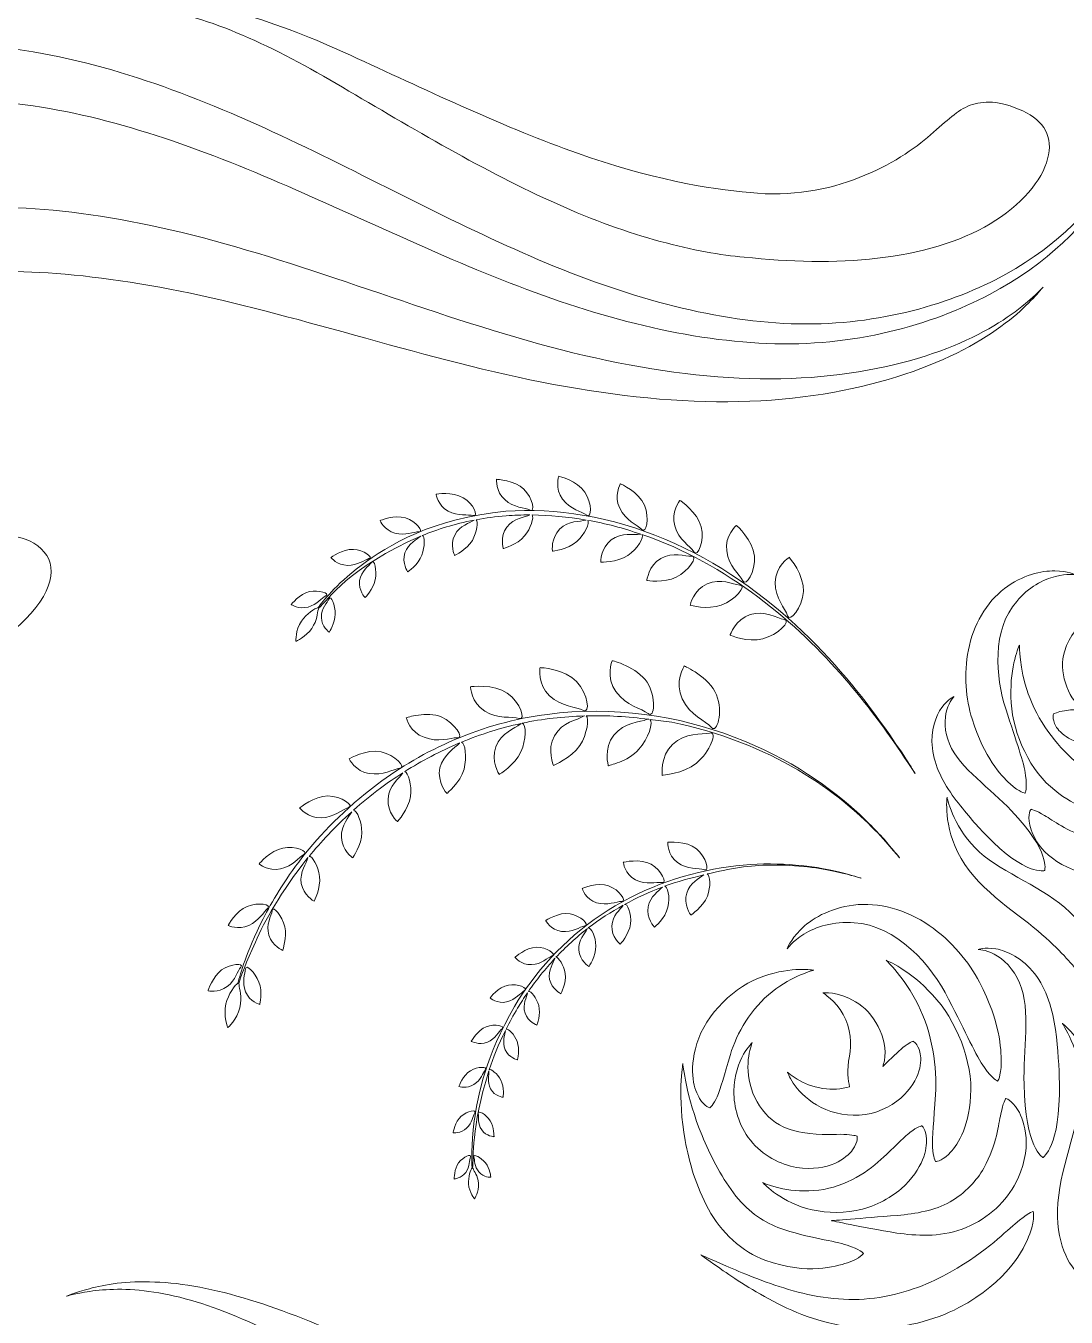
# Model space of a CAD drawing. Extents: x 359 to 483, y -510 to -85.
# Drawn here: x 398.54 to 419.09, y -237.5 to -212.01 of the extents above; entities that cross this region are included whole.
import ezdxf

# ---------------------------------------------------------------- set-up
doc = ezdxf.new("R2010")
doc.units = 0
doc.header["$MEASUREMENT"] = 0
doc.layers.add('Layer 1', color=7, linetype='Continuous')

msp = doc.modelspace()

# ---------------------------------------------------------------- linework, layer by layer
at = {"layer": 'Layer 1', "lineweight": 0}
for points, knots in [([(480.384, -236.21), (477.778, -218.221), (471.8, -202.258), (457.192, -190.652), (456.27, -189.919), (455.329, -189.239), (454.378, -188.583), (454.375, -188.577), (454.375, -188.574), (454.372, -188.568), (452.72, -185.571), (444.486, -174.406), (443.343, -166.788), (443.113, -165.25), (443.023, -163.689), (442.923, -162.139), (442.516, -155.827), (442.299, -149.504), (441.696, -143.205), (441.4, -140.11), (441.039, -137.006), (440.409, -133.958), (439.927, -131.628), (439.549, -128.164), (437.361, -126.737), (435.822, -125.733), (433.515, -125.783), (431.765, -125.417), (429.415, -124.926), (427.103, -124.275), (424.81, -123.567), (424.638, -123.514), (424.466, -123.476), (424.294, -123.43), (423.24, -120.997), (423.108, -118.615), (423.164, -117.16), (426.49, -115.522), (428.87, -111.133), (428.857, -105.967), (428.844, -100.129), (425.783, -95.293), (421.768, -94.311), (423.648, -93.525), (424.872, -91.484), (424.391, -89.236), (424.033, -87.566), (422.678, -86.221), (421.006, -85.876), (418.135, -85.282), (415.613, -87.462), (415.619, -90.226), (415.624, -92.127), (416.825, -93.741), (418.506, -94.37), (414.609, -95.495), (411.688, -100.28), (411.702, -106.008), (411.714, -111.174), (414.114, -115.551), (417.448, -117.174), (417.51, -118.618), (417.393, -120.978), (416.37, -123.399), (413.705, -123.916), (411.064, -124.78), (408.486, -125.448), (406.503, -125.963), (404.179, -125.643), (402.395, -126.819), (400.214, -128.258), (399.852, -131.723), (399.381, -134.055), (398.765, -137.106), (398.42, -140.212), (398.138, -143.309), (397.565, -149.61), (397.378, -155.934), (397.001, -162.248), (396.908, -163.799), (396.826, -165.36), (396.603, -166.899), (395.496, -174.522), (387.038, -186.635), (385.4, -189.64), (385.399, -189.643), (385.399, -189.644), (385.397, -189.647), (384.881, -190.029), (384.367, -190.419), (383.86, -190.826), (369.308, -202.502), (363.405, -218.492), (360.884, -236.493), (359.233, -248.287), (359.066, -443.788), (359.066, -443.788), (359.066, -479.813), (384.682, -509.503), (420.707, -509.503), (420.707, -509.503), (420.707, -509.503), (420.707, -509.503), (456.731, -509.503), (482.824, -479.813), (482.824, -443.788), (482.824, -443.788), (482.092, -247.996), (480.384, -236.21)], [0, 0, 0, 0, 1, 1, 1, 2, 2, 2, 3, 3, 3, 4, 4, 4, 5, 5, 5, 6, 6, 6, 7, 7, 7, 8, 8, 8, 9, 9, 9, 10, 10, 10, 11, 11, 11, 12, 12, 12, 13, 13, 13, 14, 14, 14, 15, 15, 15, 16, 16, 16, 17, 17, 17, 18, 18, 18, 19, 19, 19, 20, 20, 20, 21, 21, 21, 22, 22, 22, 23, 23, 23, 24, 24, 24, 25, 25, 25, 26, 26, 26, 27, 27, 27, 28, 28, 28, 29, 29, 29, 30, 30, 30, 31, 31, 31, 32, 32, 32, 33, 33, 33, 34, 34, 34, 35, 35, 35, 36, 36, 36, 36]), ([(399.799, -211.594), (400.094, -211.512), (400.539, -211.438), (401.088, -211.463), (402.191, -211.49), (403.653, -211.973), (405.089, -212.653), (406.534, -213.312), (408.051, -214.039), (409.435, -214.522), (410.816, -215.02), (412.055, -215.238), (412.845, -215.299), (414.465, -215.479), (415.789, -214.715), (416.412, -214.158), (416.738, -213.878), (416.939, -213.672), (417.193, -213.576), (417.447, -213.486), (417.764, -213.474), (418.23, -213.688), (418.657, -213.882), (418.837, -214.203), (418.723, -214.632), (418.617, -215.058), (418.202, -215.553), (417.59, -215.914), (416.356, -216.657), (414.508, -216.773), (412.729, -216.573), (411.823, -216.504), (410.444, -216.166), (409.035, -215.525), (407.616, -214.897), (406.157, -214.016), (404.796, -213.221), (403.452, -212.411), (402.125, -211.809), (401.069, -211.662), (400.547, -211.579), (400.108, -211.601), (399.81, -211.648), (399.511, -211.691), (399.347, -211.742), (399.347, -211.742), (399.347, -211.742), (399.503, -211.673), (399.799, -211.594)], [0, 0, 0, 0, 1, 1, 1, 2, 2, 2, 3, 3, 3, 4, 4, 4, 5, 5, 5, 6, 6, 6, 7, 7, 7, 8, 8, 8, 9, 9, 9, 10, 10, 10, 11, 11, 11, 12, 12, 12, 13, 13, 13, 14, 14, 14, 15, 15, 15, 16, 16, 16, 16]), ([(392.414, -224.216), (391.588, -223.766), (390.833, -223.075), (390.302, -222.218), (389.758, -221.368), (389.418, -220.359), (389.326, -219.294), (389.242, -218.235), (389.431, -217.081), (389.965, -216.088), (390.467, -215.081), (391.488, -213.995), (392.914, -213.288), (394.326, -212.579), (396.141, -212.198), (397.997, -212.428), (399.847, -212.624), (401.682, -213.296), (403.417, -214.099), (405.159, -214.903), (406.829, -215.834), (408.513, -216.557), (410.19, -217.287), (411.897, -217.795), (413.509, -217.883), (415.113, -217.967), (416.585, -217.585), (417.691, -217.02), (418.808, -216.455), (419.534, -215.692), (419.937, -215.112), (420.132, -214.815), (420.274, -214.574), (420.347, -214.4), (420.428, -214.229), (420.47, -214.139), (420.47, -214.139), (420.47, -214.139), (420.432, -214.231), (420.36, -214.406), (420.295, -214.585), (420.165, -214.832), (419.983, -215.142), (419.605, -215.746), (418.905, -216.561), (417.786, -217.196), (416.678, -217.829), (415.181, -218.298), (413.496, -218.287), (411.817, -218.273), (410.019, -217.822), (408.273, -217.15), (406.519, -216.484), (404.797, -215.616), (403.066, -214.9), (401.34, -214.182), (399.58, -213.621), (397.897, -213.503), (396.226, -213.352), (394.668, -213.745), (393.476, -214.376), (392.277, -215.01), (391.49, -215.896), (391.102, -216.675), (390.26, -218.235), (390.708, -220.152), (391.641, -221.285), (392.575, -222.473), (393.891, -222.817), (394.956, -222.794), (396.038, -222.766), (396.851, -222.447), (397.436, -222.257), (398.024, -222.067), (398.472, -221.985), (398.849, -222.337), (399.192, -222.648), (399.097, -223.22), (398.422, -223.833), (397.761, -224.435), (396.49, -224.984), (394.899, -224.908), (394.108, -224.869), (393.243, -224.655), (392.414, -224.216)], [0, 0, 0, 0, 1, 1, 1, 2, 2, 2, 3, 3, 3, 4, 4, 4, 5, 5, 5, 6, 6, 6, 7, 7, 7, 8, 8, 8, 9, 9, 9, 10, 10, 10, 11, 11, 11, 12, 12, 12, 13, 13, 13, 14, 14, 14, 15, 15, 15, 16, 16, 16, 17, 17, 17, 18, 18, 18, 19, 19, 19, 20, 20, 20, 21, 21, 21, 22, 22, 22, 23, 23, 23, 24, 24, 24, 25, 25, 25, 26, 26, 26, 27, 27, 27, 28, 28, 28, 28]), ([(397.143, -216.91), (395.938, -217.014), (394.766, -217.584), (394.349, -218.279), (394.156, -218.598), (394.191, -218.886), (394.289, -219.059), (394.392, -219.235), (394.574, -219.365), (394.797, -219.454), (395.294, -219.653), (395.845, -219.67), (396.179, -219.757), (396.523, -219.851), (396.814, -219.996), (397.093, -220.425), (397.354, -220.813), (397.176, -221.3), (396.536, -221.582), (395.908, -221.844), (394.933, -221.917), (393.822, -221.331), (393.262, -221.024), (392.671, -220.444), (392.459, -219.612), (392.241, -218.786), (392.519, -217.855), (393.07, -217.265), (393.6, -216.676), (394.258, -216.339), (394.923, -216.09), (395.593, -215.848), (396.302, -215.708), (397.013, -215.638), (398.445, -215.468), (400.615, -215.742), (402.903, -216.435), (405.2, -217.109), (407.629, -218.115), (410.016, -218.614), (411.205, -218.867), (412.379, -219.001), (413.455, -218.977), (414.532, -218.952), (415.512, -218.784), (416.303, -218.527), (417.1, -218.279), (417.699, -217.935), (418.079, -217.655), (418.458, -217.369), (418.633, -217.165), (418.633, -217.165), (418.633, -217.165), (418.589, -217.215), (418.506, -217.31), (418.426, -217.408), (418.292, -217.538), (418.114, -217.698), (417.751, -218.009), (417.167, -218.404), (416.371, -218.715), (415.58, -219.035), (414.588, -219.279), (413.478, -219.381), (412.366, -219.482), (411.145, -219.425), (409.903, -219.244), (407.411, -218.887), (404.877, -218.013), (402.625, -217.478), (400.372, -216.919), (398.364, -216.762), (397.143, -216.91)], [0, 0, 0, 0, 1, 1, 1, 2, 2, 2, 3, 3, 3, 4, 4, 4, 5, 5, 5, 6, 6, 6, 7, 7, 7, 8, 8, 8, 9, 9, 9, 10, 10, 10, 11, 11, 11, 12, 12, 12, 13, 13, 13, 14, 14, 14, 15, 15, 15, 16, 16, 16, 17, 17, 17, 18, 18, 18, 19, 19, 19, 20, 20, 20, 21, 21, 21, 22, 22, 22, 23, 23, 23, 24, 24, 24, 24]), ([(407.84, -220.961), (407.84, -220.961), (408.199, -220.98), (408.378, -221.156), (408.558, -221.333), (408.606, -221.622), (408.502, -221.571), (408.394, -221.517), (408.186, -221.528), (408.002, -221.363), (407.815, -221.203), (407.84, -220.961), (407.84, -220.961)], [0, 0, 0, 0, 1, 1, 1, 2, 2, 2, 3, 3, 3, 4, 4, 4, 4]), ([(409.068, -220.899), (409.068, -220.899), (409.437, -220.993), (409.583, -221.215), (409.731, -221.433), (409.717, -221.75), (409.62, -221.672), (409.519, -221.598), (409.3, -221.558), (409.144, -221.354), (408.986, -221.145), (409.068, -220.899), (409.068, -220.899)], [0, 0, 0, 0, 1, 1, 1, 2, 2, 2, 3, 3, 3, 4, 4, 4, 4]), ([(410.286, -221.048), (410.286, -221.048), (410.65, -221.214), (410.759, -221.472), (410.869, -221.728), (410.793, -222.05), (410.706, -221.955), (410.615, -221.856), (410.391, -221.781), (410.271, -221.533), (410.147, -221.289), (410.286, -221.048), (410.286, -221.048)], [0, 0, 0, 0, 1, 1, 1, 2, 2, 2, 3, 3, 3, 4, 4, 4, 4]), ([(406.644, -221.256), (406.644, -221.256), (406.974, -221.198), (407.179, -221.324), (407.382, -221.442), (407.491, -221.703), (407.384, -221.673), (407.275, -221.653), (407.085, -221.694), (406.882, -221.589), (406.676, -221.48), (406.644, -221.256), (406.644, -221.256)], [0, 0, 0, 0, 1, 1, 1, 2, 2, 2, 3, 3, 3, 4, 4, 4, 4]), ([(405.166, -222.66), (405.694, -222.271), (406.581, -221.721), (408.024, -221.593), (408.993, -221.515), (410.124, -221.7), (411.164, -222.145), (412.209, -222.579), (413.149, -223.26), (413.881, -223.966), (414.62, -224.671), (415.167, -225.389), (415.538, -225.913), (415.908, -226.439), (416.107, -226.773), (416.107, -226.773), (416.107, -226.773), (415.975, -226.574), (415.746, -226.231), (415.51, -225.892), (415.167, -225.416), (414.709, -224.891), (413.814, -223.837), (412.38, -222.608), (410.71, -222.053), (410.764, -222.099), (410.62, -222.339), (410.431, -222.466), (410.214, -222.609), (409.896, -222.597), (409.896, -222.597), (409.896, -222.597), (409.893, -222.321), (410.104, -222.159), (410.318, -222.003), (410.547, -222.066), (410.674, -222.047), (410.682, -222.047), (410.686, -222.046), (410.69, -222.046), (410.343, -221.926), (409.99, -221.833), (409.641, -221.772), (409.687, -221.819), (409.583, -222.046), (409.426, -222.187), (409.24, -222.349), (408.944, -222.38), (408.944, -222.38), (408.944, -222.38), (408.906, -222.122), (409.084, -221.946), (409.265, -221.768), (409.486, -221.804), (409.603, -221.765), (409.603, -221.765), (409.607, -221.765), (409.607, -221.765), (409.244, -221.701), (408.885, -221.67), (408.54, -221.666), (408.584, -221.707), (408.517, -221.932), (408.392, -222.08), (408.242, -222.258), (407.973, -222.329), (407.973, -222.329), (407.973, -222.329), (407.902, -222.096), (408.043, -221.905), (408.186, -221.721), (408.393, -221.712), (408.498, -221.666), (408.339, -221.663), (408.183, -221.674), (408.031, -221.682), (407.822, -221.699), (407.625, -221.725), (407.437, -221.76), (407.483, -221.793), (407.453, -222.006), (407.362, -222.167), (407.25, -222.352), (407.012, -222.464), (407.012, -222.464), (407.012, -222.464), (406.912, -222.259), (407.015, -222.062), (407.117, -221.863), (407.307, -221.832), (407.396, -221.766), (407.006, -221.843), (406.667, -221.952), (406.371, -222.07), (406.421, -222.08), (406.428, -222.295), (406.364, -222.457), (406.29, -222.651), (406.086, -222.788), (406.086, -222.788), (406.086, -222.788), (405.964, -222.614), (406.03, -222.415), (406.1, -222.217), (406.27, -222.15), (406.343, -222.081), (406.343, -222.081), (406.344, -222.081), (406.344, -222.081), (404.916, -222.703), (404.518, -223.334), (404.326, -223.508), (404.327, -223.512), (404.327, -223.518), (404.324, -223.526), (404.286, -223.609), (404.308, -223.736), (404.189, -223.905), (404.072, -224.073), (403.879, -224.159), (403.879, -224.159), (403.879, -224.159), (403.86, -223.943), (403.987, -223.76), (404.086, -223.617), (404.259, -223.5), (404.312, -223.501), (404.42, -223.362), (404.634, -223.069), (405.166, -222.66)], [0, 0, 0, 0, 1, 1, 1, 2, 2, 2, 3, 3, 3, 4, 4, 4, 5, 5, 5, 6, 6, 6, 7, 7, 7, 8, 8, 8, 9, 9, 9, 10, 10, 10, 11, 11, 11, 12, 12, 12, 13, 13, 13, 14, 14, 14, 15, 15, 15, 16, 16, 16, 17, 17, 17, 18, 18, 18, 19, 19, 19, 20, 20, 20, 21, 21, 21, 22, 22, 22, 23, 23, 23, 24, 24, 24, 25, 25, 25, 26, 26, 26, 27, 27, 27, 28, 28, 28, 29, 29, 29, 30, 30, 30, 31, 31, 31, 32, 32, 32, 33, 33, 33, 34, 34, 34, 35, 35, 35, 36, 36, 36, 37, 37, 37, 38, 38, 38, 39, 39, 39, 40, 40, 40, 41, 41, 41, 42, 42, 42, 43, 43, 43, 43]), ([(411.462, -221.379), (411.462, -221.379), (411.812, -221.615), (411.88, -221.899), (411.949, -222.184), (411.812, -222.509), (411.738, -222.393), (411.66, -222.277), (411.439, -222.158), (411.357, -221.883), (411.273, -221.605), (411.462, -221.379), (411.462, -221.379)], [0, 0, 0, 0, 1, 1, 1, 2, 2, 2, 3, 3, 3, 4, 4, 4, 4]), ([(405.54, -221.776), (405.54, -221.776), (405.829, -221.658), (406.041, -221.724), (406.256, -221.794), (406.411, -221.998), (406.309, -221.998), (406.202, -221.996), (406.043, -222.082), (405.832, -222.024), (405.619, -221.968), (405.54, -221.776), (405.54, -221.776)], [0, 0, 0, 0, 1, 1, 1, 2, 2, 2, 3, 3, 3, 4, 4, 4, 4]), ([(412.385, -222.376), (412.341, -222.077), (412.578, -221.871), (412.578, -221.871), (412.578, -221.871), (412.908, -222.168), (412.931, -222.477), (412.958, -222.781), (412.762, -223.096), (412.702, -222.967), (412.639, -222.833), (412.425, -222.677), (412.385, -222.376)], [0, 0, 0, 0, 1, 1, 1, 2, 2, 2, 3, 3, 3, 4, 4, 4, 4]), ([(404.568, -222.506), (404.568, -222.506), (404.799, -222.332), (405.012, -222.348), (405.221, -222.356), (405.413, -222.507), (405.319, -222.528), (405.227, -222.557), (405.095, -222.66), (404.893, -222.66), (404.688, -222.659), (404.568, -222.506), (404.568, -222.506)], [0, 0, 0, 0, 1, 1, 1, 2, 2, 2, 3, 3, 3, 4, 4, 4, 4]), ([(405.136, -222.962), (405.166, -222.762), (405.317, -222.683), (405.369, -222.601), (405.426, -222.524), (405.481, -222.757), (405.445, -222.948), (405.403, -223.133), (405.242, -223.296), (405.242, -223.296), (405.242, -223.296), (405.105, -223.157), (405.136, -222.962)], [0, 0, 0, 0, 1, 1, 1, 2, 2, 2, 3, 3, 3, 4, 4, 4, 4]), ([(410.808, -222.959), (410.808, -222.959), (410.841, -222.666), (411.081, -222.527), (411.326, -222.387), (411.557, -222.488), (411.693, -222.481), (411.831, -222.478), (411.634, -222.768), (411.388, -222.892), (411.141, -223.016), (410.808, -222.959), (410.808, -222.959)], [0, 0, 0, 0, 1, 1, 1, 2, 2, 2, 3, 3, 3, 4, 4, 4, 4]), ([(413.341, -222.998), (413.342, -222.678), (413.621, -222.501), (413.621, -222.501), (413.621, -222.501), (413.917, -222.857), (413.899, -223.177), (413.88, -223.498), (413.631, -223.799), (413.587, -223.654), (413.54, -223.507), (413.339, -223.314), (413.341, -222.998)], [0, 0, 0, 0, 1, 1, 1, 2, 2, 2, 3, 3, 3, 4, 4, 4, 4]), ([(418.876, -222.88), (418.643, -222.932), (418.34, -223.096), (418.111, -223.372), (417.624, -223.925), (417.688, -224.866), (417.897, -225.496), (418.103, -226.147), (418.258, -226.554), (418.287, -226.81), (418.325, -227.064), (418.277, -227.156), (418.277, -227.156), (418.277, -227.156), (418.173, -227.149), (417.98, -226.975), (417.798, -226.796), (417.477, -226.469), (417.229, -225.693), (417.112, -225.303), (417.061, -224.812), (417.158, -224.33), (417.247, -223.848), (417.518, -223.382), (417.872, -223.118), (418.221, -222.85), (418.605, -222.762), (418.865, -222.771), (419.129, -222.775), (419.268, -222.847), (419.268, -222.847), (419.268, -222.847), (419.112, -222.82), (418.876, -222.88)], [0, 0, 0, 0, 1, 1, 1, 2, 2, 2, 3, 3, 3, 4, 4, 4, 5, 5, 5, 6, 6, 6, 7, 7, 7, 8, 8, 8, 9, 9, 9, 10, 10, 10, 11, 11, 11, 11]), ([(411.663, -223.446), (411.663, -223.446), (411.731, -223.143), (412.001, -223.023), (412.271, -222.908), (412.502, -223.038), (412.645, -223.05), (412.791, -223.06), (412.55, -223.344), (412.278, -223.447), (412.006, -223.545), (411.663, -223.446), (411.663, -223.446)], [0, 0, 0, 0, 1, 1, 1, 2, 2, 2, 3, 3, 3, 4, 4, 4, 4]), ([(404.468, -223.261), (404.385, -223.304), (404.303, -223.435), (404.116, -223.483), (403.928, -223.533), (403.783, -223.434), (403.783, -223.434), (403.783, -223.434), (403.951, -223.226), (404.142, -223.179), (404.337, -223.136), (404.548, -223.219), (404.468, -223.261)], [0, 0, 0, 0, 1, 1, 1, 2, 2, 2, 3, 3, 3, 4, 4, 4, 4]), ([(404.38, -223.689), (404.379, -223.505), (404.492, -223.398), (404.532, -223.32), (404.57, -223.239), (404.658, -223.446), (404.654, -223.624), (404.654, -223.805), (404.533, -223.979), (404.533, -223.979), (404.533, -223.979), (404.383, -223.872), (404.38, -223.689)], [0, 0, 0, 0, 1, 1, 1, 2, 2, 2, 3, 3, 3, 4, 4, 4, 4]), ([(412.848, -223.634), (413.145, -223.542), (413.371, -223.705), (413.52, -223.731), (413.67, -223.759), (413.391, -224.034), (413.096, -224.11), (412.799, -224.187), (412.45, -224.04), (412.45, -224.04), (412.45, -224.04), (412.556, -223.727), (412.848, -223.634)], [0, 0, 0, 0, 1, 1, 1, 2, 2, 2, 3, 3, 3, 4, 4, 4, 4]), ([(419.405, -224.375), (419.487, -224.653), (419.693, -224.84), (419.851, -224.953), (420.042, -225.087), (420.147, -225.239), (420.204, -225.343), (420.334, -225.272), (420.458, -225.181), (420.555, -225.05), (420.792, -224.756), (420.813, -224.408), (420.813, -224.408), (420.813, -224.408), (420.85, -224.481), (420.882, -224.618), (420.913, -224.754), (420.93, -224.96), (420.873, -225.193), (420.816, -225.424), (420.683, -225.68), (420.464, -225.872), (420.246, -226.069), (419.959, -226.172), (419.712, -226.189), (419.205, -226.212), (418.961, -225.971), (418.884, -225.833), (418.802, -225.683), (418.839, -225.595), (418.839, -225.595), (418.839, -225.595), (418.919, -225.55), (419.057, -225.53), (419.15, -225.514), (419.276, -225.509), (419.425, -225.504), (419.424, -225.503), (419.423, -225.503), (419.422, -225.502), (419.095, -225.275), (418.938, -224.717), (419.057, -224.37), (419.153, -224.006), (419.372, -223.853), (419.372, -223.853), (419.372, -223.853), (419.316, -224.111), (419.405, -224.375)], [0, 0, 0, 0, 1, 1, 1, 2, 2, 2, 3, 3, 3, 4, 4, 4, 5, 5, 5, 6, 6, 6, 7, 7, 7, 8, 8, 8, 9, 9, 9, 10, 10, 10, 11, 11, 11, 12, 12, 12, 13, 13, 13, 14, 14, 14, 15, 15, 15, 16, 16, 16, 16]), ([(419.933, -227.157), (420.052, -227.299), (420.068, -227.392), (420.068, -227.392), (420.068, -227.392), (420.005, -227.467), (419.801, -227.48), (419.605, -227.488), (419.229, -227.436), (418.779, -227.03), (418.319, -226.632), (417.998, -225.862), (417.998, -225.257), (417.977, -224.645), (418.165, -224.236), (418.165, -224.236), (418.165, -224.236), (418.156, -224.687), (418.34, -225.195), (418.513, -225.713), (418.901, -226.213), (419.253, -226.519), (419.599, -226.832), (419.816, -227.011), (419.933, -227.157)], [0, 0, 0, 0, 1, 1, 1, 2, 2, 2, 3, 3, 3, 4, 4, 4, 5, 5, 5, 6, 6, 6, 7, 7, 7, 8, 8, 8, 8]), ([(410.833, -225.587), (410.7, -225.481), (410.4, -225.442), (410.198, -225.154), (409.99, -224.88), (410.12, -224.544), (410.12, -224.544), (410.12, -224.544), (410.246, -224.566), (410.396, -224.642), (410.545, -224.714), (410.717, -224.823), (410.812, -224.968), (411, -225.269), (410.96, -225.692), (410.833, -225.587)], [0, 0, 0, 0, 1, 1, 1, 2, 2, 2, 3, 3, 3, 4, 4, 4, 5, 5, 5, 5]), ([(409.554, -225.525), (409.412, -225.458), (409.125, -225.45), (408.885, -225.235), (408.641, -225.011), (408.698, -224.679), (408.698, -224.679), (408.698, -224.679), (409.191, -224.704), (409.421, -224.956), (409.652, -225.197), (409.691, -225.594), (409.554, -225.525)], [0, 0, 0, 0, 1, 1, 1, 2, 2, 2, 3, 3, 3, 4, 4, 4, 4]), ([(411.546, -224.647), (411.546, -224.647), (412.049, -224.865), (412.182, -225.219), (412.319, -225.562), (412.195, -225.99), (412.082, -225.861), (411.966, -225.725), (411.663, -225.626), (411.507, -225.298), (411.346, -224.965), (411.546, -224.647), (411.546, -224.647)], [0, 0, 0, 0, 1, 1, 1, 2, 2, 2, 3, 3, 3, 4, 4, 4, 4]), ([(408.285, -225.685), (408.137, -225.637), (407.875, -225.702), (407.608, -225.538), (407.337, -225.372), (407.324, -225.058), (407.324, -225.058), (407.324, -225.058), (407.786, -224.993), (408.049, -225.182), (408.312, -225.367), (408.426, -225.727), (408.285, -225.685)], [0, 0, 0, 0, 1, 1, 1, 2, 2, 2, 3, 3, 3, 4, 4, 4, 4]), ([(416.784, -226.187), (416.983, -226.67), (417.611, -227.071), (418.003, -227.501), (418.794, -228.321), (418.663, -228.686), (418.663, -228.686), (418.663, -228.686), (418.293, -228.805), (417.501, -227.984), (417.303, -227.775), (417.093, -227.537), (416.879, -227.251), (416.669, -226.967), (416.483, -226.618), (416.446, -226.268), (416.408, -225.922), (416.513, -225.628), (416.635, -225.465), (416.76, -225.299), (416.871, -225.251), (416.871, -225.251), (416.871, -225.251), (416.786, -225.34), (416.732, -225.514), (416.679, -225.686), (416.681, -225.944), (416.784, -226.187)], [0, 0, 0, 0, 1, 1, 1, 2, 2, 2, 3, 3, 3, 4, 4, 4, 5, 5, 5, 6, 6, 6, 7, 7, 7, 8, 8, 8, 9, 9, 9, 9]), ([(406.027, -226.732), (406.094, -226.744), (406.169, -227.002), (406.14, -227.222), (406.101, -227.48), (405.883, -227.722), (405.883, -227.722), (405.883, -227.722), (405.674, -227.539), (405.696, -227.269), (405.715, -226.994), (405.919, -226.874), (405.986, -226.759), (405.836, -226.86), (405.683, -226.951), (405.548, -227.061), (405.355, -227.204), (405.178, -227.345), (405.017, -227.493), (405.081, -227.497), (405.181, -227.727), (405.178, -227.934), (405.179, -228.187), (404.999, -228.435), (404.999, -228.435), (404.999, -228.435), (404.784, -228.289), (404.775, -228.036), (404.768, -227.785), (404.925, -227.633), (404.982, -227.525), (404.642, -227.825), (404.372, -228.128), (404.136, -228.406), (404.193, -228.389), (404.315, -228.596), (404.344, -228.801), (404.373, -229.037), (404.235, -229.289), (404.235, -229.289), (404.235, -229.289), (404.02, -229.178), (403.982, -228.94), (403.95, -228.705), (404.085, -228.546), (404.114, -228.432), (404.114, -228.432), (404.115, -228.431), (404.115, -228.431), (403.567, -229.123), (403.26, -229.686), (403.076, -230.098), (402.889, -230.51), (402.794, -230.765), (402.748, -230.914), (402.752, -230.917), (402.754, -230.923), (402.754, -230.934), (402.757, -231.039), (402.823, -231.162), (402.767, -231.394), (402.715, -231.625), (402.533, -231.789), (402.533, -231.789), (402.533, -231.789), (402.439, -231.566), (402.494, -231.321), (402.538, -231.129), (402.681, -230.936), (402.731, -230.912), (402.78, -230.716), (402.892, -230.324), (403.227, -229.639), (403.579, -228.974), (404.175, -227.973), (405.488, -226.98), (406.367, -226.316), (407.56, -225.76), (408.845, -225.604), (410.125, -225.428), (411.451, -225.632), (412.533, -226.053), (413.628, -226.457), (414.468, -227.081), (415.006, -227.573), (415.271, -227.826), (415.475, -228.038), (415.6, -228.197), (415.73, -228.352), (415.801, -228.437), (415.801, -228.437), (415.801, -228.437), (415.757, -228.385), (415.674, -228.289), (415.589, -228.195), (415.477, -228.046), (415.306, -227.885), (414.982, -227.545), (414.472, -227.104), (413.79, -226.7), (413.108, -226.297), (412.248, -225.949), (411.301, -225.758), (411.159, -225.732), (411.011, -225.721), (410.866, -225.702), (410.94, -225.752), (410.84, -226.084), (410.65, -226.291), (410.54, -226.418), (410.388, -226.498), (410.265, -226.546), (410.141, -226.591), (410.045, -226.619), (410.045, -226.619), (410.045, -226.619), (409.953, -226.279), (410.156, -226.011), (410.364, -225.756), (410.668, -225.761), (410.817, -225.7), (410.828, -225.696), (410.835, -225.699), (410.844, -225.699), (410.437, -225.649), (410.023, -225.619), (409.606, -225.632), (409.679, -225.669), (409.63, -225.992), (409.483, -226.218), (409.309, -226.472), (408.963, -226.61), (408.963, -226.61), (408.963, -226.61), (408.828, -226.303), (408.982, -226.027), (409.14, -225.742), (409.427, -225.725), (409.558, -225.637), (409.565, -225.633), (409.569, -225.635), (409.575, -225.633), (409.161, -225.647), (408.748, -225.688), (408.347, -225.778), (408.427, -225.792), (408.427, -226.111), (408.321, -226.343), (408.197, -226.609), (407.892, -226.788), (407.892, -226.788), (407.892, -226.788), (407.721, -226.521), (407.827, -226.244), (407.936, -225.962), (408.195, -225.882), (408.308, -225.793), (408.316, -225.788), (408.319, -225.786), (408.323, -225.784), (407.913, -225.866), (407.521, -226.002), (407.145, -226.151), (407.219, -226.17), (407.258, -226.447), (407.197, -226.682), (407.123, -226.957), (406.856, -227.165), (406.856, -227.165), (406.856, -227.165), (406.662, -226.944), (406.72, -226.66), (406.787, -226.389), (407.016, -226.275), (407.105, -226.168), (407.105, -226.168), (407.108, -226.165), (407.108, -226.165), (406.723, -226.332), (406.358, -226.521), (406.027, -226.732)], [0, 0, 0, 0, 1, 1, 1, 2, 2, 2, 3, 3, 3, 4, 4, 4, 5, 5, 5, 6, 6, 6, 7, 7, 7, 8, 8, 8, 9, 9, 9, 10, 10, 10, 11, 11, 11, 12, 12, 12, 13, 13, 13, 14, 14, 14, 15, 15, 15, 16, 16, 16, 17, 17, 17, 18, 18, 18, 19, 19, 19, 20, 20, 20, 21, 21, 21, 22, 22, 22, 23, 23, 23, 24, 24, 24, 25, 25, 25, 26, 26, 26, 27, 27, 27, 28, 28, 28, 29, 29, 29, 30, 30, 30, 31, 31, 31, 32, 32, 32, 33, 33, 33, 34, 34, 34, 35, 35, 35, 36, 36, 36, 37, 37, 37, 38, 38, 38, 39, 39, 39, 40, 40, 40, 41, 41, 41, 42, 42, 42, 43, 43, 43, 44, 44, 44, 45, 45, 45, 46, 46, 46, 47, 47, 47, 48, 48, 48, 49, 49, 49, 50, 50, 50, 51, 51, 51, 52, 52, 52, 53, 53, 53, 54, 54, 54, 55, 55, 55, 56, 56, 56, 57, 57, 57, 58, 58, 58, 59, 59, 59, 60, 60, 60, 60]), ([(407.063, -226.068), (406.92, -226.058), (406.691, -226.167), (406.409, -226.056), (406.131, -225.961), (406.057, -225.672), (406.057, -225.672), (406.057, -225.672), (406.155, -225.63), (406.296, -225.616), (406.435, -225.599), (406.608, -225.597), (406.746, -225.653), (407.022, -225.767), (407.205, -226.085), (407.063, -226.068)], [0, 0, 0, 0, 1, 1, 1, 2, 2, 2, 3, 3, 3, 4, 4, 4, 5, 5, 5, 5]), ([(411.786, -226.566), (411.522, -226.775), (411.11, -226.808), (411.11, -226.808), (411.11, -226.808), (411.066, -226.433), (411.315, -226.195), (411.57, -225.954), (411.884, -226.01), (412.048, -225.973), (412.219, -225.931), (412.052, -226.345), (411.786, -226.566)], [0, 0, 0, 0, 1, 1, 1, 2, 2, 2, 3, 3, 3, 4, 4, 4, 4]), ([(404.927, -226.481), (404.927, -226.481), (405.274, -226.279), (405.558, -226.344), (405.838, -226.402), (406.062, -226.648), (405.932, -226.665), (405.8, -226.686), (405.596, -226.81), (405.326, -226.772), (405.049, -226.73), (404.927, -226.481), (404.927, -226.481)], [0, 0, 0, 0, 1, 1, 1, 2, 2, 2, 3, 3, 3, 4, 4, 4, 4]), ([(418.37, -227.793), (418.323, -227.554), (418.393, -227.477), (418.393, -227.477), (418.393, -227.477), (418.49, -227.493), (418.66, -227.6), (418.838, -227.695), (419.083, -227.906), (419.551, -228.045), (420.568, -228.546), (422.105, -226.714), (422.12, -226.831), (422.12, -226.831), (421.853, -227.264), (421.464, -227.819), (421.263, -228.092), (420.992, -228.412), (420.59, -228.601), (420.197, -228.79), (419.739, -228.818), (419.371, -228.717), (418.619, -228.487), (418.423, -228.005), (418.37, -227.793)], [0, 0, 0, 0, 1, 1, 1, 2, 2, 2, 3, 3, 3, 4, 4, 4, 5, 5, 5, 6, 6, 6, 7, 7, 7, 8, 8, 8, 8]), ([(404.508, -227.214), (404.78, -227.22), (405.035, -227.404), (404.915, -227.441), (404.79, -227.476), (404.638, -227.638), (404.374, -227.645), (404.108, -227.652), (403.95, -227.449), (403.95, -227.449), (403.95, -227.449), (404.241, -227.213), (404.508, -227.214)], [0, 0, 0, 0, 1, 1, 1, 2, 2, 2, 3, 3, 3, 4, 4, 4, 4]), ([(416.737, -227.59), (416.718, -227.369), (416.736, -227.238), (416.736, -227.238), (416.736, -227.238), (416.762, -227.369), (416.843, -227.565), (416.923, -227.759), (417.068, -228.017), (417.291, -228.238), (417.729, -228.692), (418.512, -228.945), (419.064, -229.418), (419.61, -229.886), (419.723, -230.39), (419.686, -230.631), (419.652, -230.883), (419.554, -230.928), (419.554, -230.928), (419.554, -230.928), (419.473, -230.872), (419.348, -230.715), (419.217, -230.559), (419.042, -230.324), (418.609, -229.946), (418.198, -229.575), (417.397, -229.109), (417.014, -228.448), (416.825, -228.127), (416.757, -227.811), (416.737, -227.59)], [0, 0, 0, 0, 1, 1, 1, 2, 2, 2, 3, 3, 3, 4, 4, 4, 5, 5, 5, 6, 6, 6, 7, 7, 7, 8, 8, 8, 9, 9, 9, 10, 10, 10, 10]), ([(404.034, -228.368), (403.933, -228.428), (403.819, -228.601), (403.573, -228.651), (403.331, -228.708), (403.149, -228.555), (403.149, -228.555), (403.149, -228.555), (403.374, -228.29), (403.621, -228.243), (403.866, -228.191), (404.14, -228.314), (404.034, -228.368)], [0, 0, 0, 0, 1, 1, 1, 2, 2, 2, 3, 3, 3, 4, 4, 4, 4]), ([(411.943, -228.674), (411.827, -228.633), (411.614, -228.675), (411.412, -228.53), (411.207, -228.384), (411.221, -228.127), (411.221, -228.127), (411.221, -228.127), (411.589, -228.093), (411.785, -228.258), (411.981, -228.416), (412.053, -228.712), (411.943, -228.674)], [0, 0, 0, 0, 1, 1, 1, 2, 2, 2, 3, 3, 3, 4, 4, 4, 4]), ([(410.342, -228.523), (410.342, -228.523), (410.684, -228.444), (410.891, -228.559), (411.1, -228.68), (411.215, -228.946), (411.105, -228.925), (410.991, -228.904), (410.797, -228.977), (410.584, -228.868), (410.371, -228.767), (410.342, -228.523), (410.342, -228.523)], [0, 0, 0, 0, 1, 1, 1, 2, 2, 2, 3, 3, 3, 4, 4, 4, 4]), ([(411.224, -229.408), (411.171, -229.632), (410.958, -229.803), (410.958, -229.803), (410.958, -229.803), (410.793, -229.627), (410.832, -229.4), (410.875, -229.188), (411.041, -229.094), (411.118, -229.012), (410.86, -229.111), (410.608, -229.222), (410.363, -229.359), (410.42, -229.315), (410.507, -229.539), (410.485, -229.739), (410.457, -229.95), (410.282, -230.143), (410.282, -230.143), (410.282, -230.143), (410.105, -229.996), (410.117, -229.779), (410.127, -229.565), (410.282, -229.465), (410.341, -229.373), (410.102, -229.508), (409.865, -229.647), (409.65, -229.819), (409.703, -229.804), (409.799, -230), (409.801, -230.176), (409.803, -230.378), (409.661, -230.581), (409.661, -230.581), (409.661, -230.581), (409.478, -230.465), (409.464, -230.261), (409.451, -230.054), (409.588, -229.929), (409.63, -229.84), (409.634, -229.835), (409.637, -229.83), (409.637, -229.83), (409.409, -230.003), (409.204, -230.2), (409.012, -230.399), (409.064, -230.391), (409.167, -230.552), (409.193, -230.717), (409.223, -230.91), (409.11, -231.118), (409.11, -231.118), (409.11, -231.118), (408.928, -231.032), (408.887, -230.838), (408.855, -230.648), (408.966, -230.513), (408.992, -230.421), (408.992, -230.421), (408.993, -230.419), (408.993, -230.419), (408.8, -230.631), (408.623, -230.85), (408.47, -231.072), (408.516, -231.061), (408.632, -231.203), (408.672, -231.35), (408.715, -231.525), (408.638, -231.737), (408.638, -231.737), (408.638, -231.737), (408.459, -231.676), (408.402, -231.499), (408.344, -231.32), (408.439, -231.19), (408.452, -231.099), (408.384, -231.203), (408.312, -231.302), (408.255, -231.406), (408.17, -231.547), (408.094, -231.682), (408.03, -231.817), (408.071, -231.803), (408.193, -231.924), (408.244, -232.057), (408.308, -232.218), (408.253, -232.423), (408.253, -232.423), (408.253, -232.423), (408.08, -232.384), (408.012, -232.224), (407.945, -232.065), (408.007, -231.93), (408.015, -231.846), (407.876, -232.123), (407.777, -232.383), (407.694, -232.619), (407.727, -232.594), (407.855, -232.697), (407.922, -232.822), (407.998, -232.966), (407.968, -233.164), (407.968, -233.164), (407.968, -233.164), (407.804, -233.142), (407.723, -232.999), (407.647, -232.855), (407.695, -232.721), (407.687, -232.641), (407.687, -232.641), (407.687, -232.64), (407.687, -232.64), (407.33, -233.798), (407.39, -234.348), (407.367, -234.556), (407.367, -234.556), (407.373, -234.561), (407.375, -234.568), (407.399, -234.635), (407.469, -234.702), (407.48, -234.865), (407.492, -235.028), (407.406, -235.171), (407.406, -235.171), (407.406, -235.171), (407.3, -235.045), (407.286, -234.874), (407.276, -234.74), (407.328, -234.584), (407.356, -234.559), (407.347, -234.42), (407.336, -234.142), (407.399, -233.625), (407.475, -233.114), (407.625, -232.339), (408.195, -231.37), (408.579, -230.721), (409.166, -230.049), (409.903, -229.562), (410.633, -229.066), (411.49, -228.757), (412.275, -228.635), (413.062, -228.501), (413.771, -228.56), (414.263, -228.644), (414.757, -228.735), (415.043, -228.838), (415.043, -228.838), (415.043, -228.838), (414.866, -228.779), (414.552, -228.711), (414.239, -228.639), (413.783, -228.572), (413.241, -228.578), (412.86, -228.578), (412.433, -228.649), (411.996, -228.754), (412.055, -228.778), (412.075, -229.007), (412.004, -229.193), (411.916, -229.408), (411.674, -229.566), (411.674, -229.566), (411.674, -229.566), (411.524, -229.356), (411.595, -229.131), (411.663, -228.921), (411.837, -228.844), (411.932, -228.772), (411.673, -228.837), (411.414, -228.898), (411.154, -228.997), (411.218, -228.982), (411.273, -229.213), (411.224, -229.408)], [0, 0, 0, 0, 1, 1, 1, 2, 2, 2, 3, 3, 3, 4, 4, 4, 5, 5, 5, 6, 6, 6, 7, 7, 7, 8, 8, 8, 9, 9, 9, 10, 10, 10, 11, 11, 11, 12, 12, 12, 13, 13, 13, 14, 14, 14, 15, 15, 15, 16, 16, 16, 17, 17, 17, 18, 18, 18, 19, 19, 19, 20, 20, 20, 21, 21, 21, 22, 22, 22, 23, 23, 23, 24, 24, 24, 25, 25, 25, 26, 26, 26, 27, 27, 27, 28, 28, 28, 29, 29, 29, 30, 30, 30, 31, 31, 31, 32, 32, 32, 33, 33, 33, 34, 34, 34, 35, 35, 35, 36, 36, 36, 37, 37, 37, 38, 38, 38, 39, 39, 39, 40, 40, 40, 41, 41, 41, 42, 42, 42, 43, 43, 43, 44, 44, 44, 45, 45, 45, 46, 46, 46, 47, 47, 47, 48, 48, 48, 49, 49, 49, 50, 50, 50, 51, 51, 51, 52, 52, 52, 53, 53, 53, 54, 54, 54, 55, 55, 55, 56, 56, 56, 57, 57, 57, 58, 58, 58, 58]), ([(409.532, -229.04), (409.532, -229.04), (409.837, -228.909), (410.053, -228.99), (410.268, -229.066), (410.417, -229.295), (410.312, -229.295), (410.204, -229.299), (410.028, -229.384), (409.815, -229.324), (409.598, -229.261), (409.532, -229.04), (409.532, -229.04)], [0, 0, 0, 0, 1, 1, 1, 2, 2, 2, 3, 3, 3, 4, 4, 4, 4]), ([(403.321, -229.429), (403.24, -229.504), (403.152, -229.673), (402.948, -229.772), (402.737, -229.87), (402.54, -229.768), (402.54, -229.768), (402.54, -229.768), (402.687, -229.483), (402.915, -229.396), (403.136, -229.305), (403.404, -229.358), (403.321, -229.429)], [0, 0, 0, 0, 1, 1, 1, 2, 2, 2, 3, 3, 3, 4, 4, 4, 4]), ([(403.616, -230.262), (403.616, -230.262), (403.408, -230.183), (403.345, -229.965), (403.276, -229.742), (403.396, -229.588), (403.408, -229.478), (403.425, -229.369), (403.605, -229.581), (403.658, -229.795), (403.703, -230.006), (403.616, -230.262), (403.616, -230.262)], [0, 0, 0, 0, 1, 1, 1, 2, 2, 2, 3, 3, 3, 4, 4, 4, 4]), ([(417.735, -232.844), (417.735, -232.844), (417.634, -232.808), (417.474, -232.575), (417.305, -232.348), (417.119, -231.903), (416.767, -231.223), (416.435, -230.555), (415.727, -229.76), (414.901, -229.717), (414.5, -229.684), (414.133, -229.798), (413.909, -229.944), (413.678, -230.085), (413.579, -230.23), (413.579, -230.23), (413.579, -230.23), (413.635, -230.065), (413.841, -229.859), (414.039, -229.651), (414.41, -229.426), (414.891, -229.369), (415.372, -229.304), (415.941, -229.461), (416.381, -229.769), (416.829, -230.072), (417.168, -230.496), (417.379, -230.891), (417.789, -231.689), (417.802, -232.195), (417.808, -232.476), (417.801, -232.761), (417.735, -232.844), (417.735, -232.844)], [0, 0, 0, 0, 1, 1, 1, 2, 2, 2, 3, 3, 3, 4, 4, 4, 5, 5, 5, 6, 6, 6, 7, 7, 7, 8, 8, 8, 9, 9, 9, 10, 10, 10, 11, 11, 11, 11]), ([(408.81, -229.671), (408.81, -229.671), (409.073, -229.501), (409.29, -229.54), (409.505, -229.577), (409.684, -229.764), (409.584, -229.781), (409.479, -229.795), (409.336, -229.912), (409.124, -229.887), (408.909, -229.862), (408.81, -229.671), (408.81, -229.671)], [0, 0, 0, 0, 1, 1, 1, 2, 2, 2, 3, 3, 3, 4, 4, 4, 4]), ([(408.201, -230.399), (408.201, -230.399), (408.42, -230.205), (408.624, -230.201), (408.828, -230.196), (409.031, -230.341), (408.938, -230.371), (408.846, -230.405), (408.733, -230.537), (408.527, -230.544), (408.327, -230.559), (408.201, -230.399), (408.201, -230.399)], [0, 0, 0, 0, 1, 1, 1, 2, 2, 2, 3, 3, 3, 4, 4, 4, 4]), ([(418.63, -234.352), (418.63, -234.352), (418.279, -234.166), (418.259, -232.901), (418.23, -232.258), (418.403, -231.444), (418.167, -230.903), (418.051, -230.629), (417.845, -230.427), (417.666, -230.337), (417.485, -230.244), (417.349, -230.244), (417.349, -230.244), (417.349, -230.244), (417.474, -230.197), (417.7, -230.233), (417.922, -230.269), (418.229, -230.421), (418.464, -230.721), (418.702, -231.024), (418.823, -231.441), (418.877, -231.827), (418.929, -232.217), (418.948, -232.571), (418.955, -232.89), (418.975, -234.155), (418.63, -234.352), (418.63, -234.352)], [0, 0, 0, 0, 1, 1, 1, 2, 2, 2, 3, 3, 3, 4, 4, 4, 5, 5, 5, 6, 6, 6, 7, 7, 7, 8, 8, 8, 9, 9, 9, 9]), ([(416.164, -231.34), (415.901, -230.798), (415.535, -230.459), (415.535, -230.459), (415.535, -230.459), (415.999, -230.642), (416.451, -231.142), (416.914, -231.622), (417.251, -232.471), (417.202, -233.138), (417.166, -233.802), (416.923, -234.136), (416.771, -234.286), (416.61, -234.439), (416.51, -234.434), (416.51, -234.434), (416.51, -234.434), (416.458, -234.352), (416.45, -234.151), (416.436, -233.947), (416.479, -233.635), (416.506, -233.109), (416.543, -232.585), (416.445, -231.879), (416.164, -231.34)], [0, 0, 0, 0, 1, 1, 1, 2, 2, 2, 3, 3, 3, 4, 4, 4, 5, 5, 5, 6, 6, 6, 7, 7, 7, 8, 8, 8, 8]), ([(402.789, -230.592), (402.719, -230.672), (402.692, -230.847), (402.517, -230.977), (402.341, -231.108), (402.142, -231.06), (402.142, -231.06), (402.142, -231.06), (402.233, -230.778), (402.41, -230.648), (402.595, -230.52), (402.855, -230.512), (402.789, -230.592)], [0, 0, 0, 0, 1, 1, 1, 2, 2, 2, 3, 3, 3, 4, 4, 4, 4]), ([(403.163, -231.329), (403.163, -231.329), (402.965, -231.277), (402.884, -231.083), (402.803, -230.886), (402.874, -230.724), (402.882, -230.625), (402.887, -230.523), (403.071, -230.699), (403.144, -230.891), (403.225, -231.086), (403.163, -231.329), (403.163, -231.329)], [0, 0, 0, 0, 1, 1, 1, 2, 2, 2, 3, 3, 3, 4, 4, 4, 4]), ([(413.283, -231.08), (412.87, -231.393), (412.577, -231.906), (412.458, -232.321), (412.329, -232.733), (412.271, -232.99), (412.196, -233.152), (412.127, -233.313), (412.053, -233.372), (412.053, -233.372), (412.053, -233.372), (411.957, -233.356), (411.85, -233.187), (411.751, -233.025), (411.621, -232.671), (411.796, -232.104), (411.958, -231.528), (412.558, -230.95), (413.117, -230.774), (413.393, -230.673), (413.646, -230.643), (413.822, -230.64), (414, -230.637), (414.103, -230.653), (414.103, -230.653), (414.103, -230.653), (413.681, -230.759), (413.283, -231.08)], [0, 0, 0, 0, 1, 1, 1, 2, 2, 2, 3, 3, 3, 4, 4, 4, 5, 5, 5, 6, 6, 6, 7, 7, 7, 8, 8, 8, 9, 9, 9, 9]), ([(407.711, -231.2), (407.711, -231.2), (407.877, -230.985), (408.072, -230.951), (408.263, -230.915), (408.47, -231.009), (408.392, -231.055), (408.315, -231.103), (408.22, -231.235), (408.039, -231.281), (407.853, -231.326), (407.711, -231.2), (407.711, -231.2)], [0, 0, 0, 0, 1, 1, 1, 2, 2, 2, 3, 3, 3, 4, 4, 4, 4]), ([(414.808, -232.349), (414.847, -232.125), (414.846, -231.803), (414.682, -231.526), (414.533, -231.252), (414.285, -231.102), (414.285, -231.102), (414.285, -231.102), (414.575, -231.063), (414.925, -231.276), (415.28, -231.462), (415.577, -232.011), (415.499, -232.436), (415.492, -232.483), (415.477, -232.516), (415.466, -232.557), (415.641, -232.392), (415.766, -232.26), (415.866, -232.181), (415.981, -232.085), (416.069, -232.057), (416.069, -232.057), (416.069, -232.057), (416.157, -232.096), (416.201, -232.274), (416.241, -232.439), (416.231, -232.808), (415.822, -233.178), (415.619, -233.355), (415.32, -233.497), (415.002, -233.516), (414.686, -233.538), (414.385, -233.447), (414.161, -233.315), (413.935, -233.182), (413.784, -233.012), (413.7, -232.884), (413.616, -232.754), (413.586, -232.668), (413.586, -232.668), (413.586, -232.668), (413.865, -232.932), (414.284, -232.99), (414.468, -233.022), (414.646, -233), (414.812, -232.954), (414.783, -232.838), (414.756, -232.633), (414.808, -232.349)], [0, 0, 0, 0, 1, 1, 1, 2, 2, 2, 3, 3, 3, 4, 4, 4, 5, 5, 5, 6, 6, 6, 7, 7, 7, 8, 8, 8, 9, 9, 9, 10, 10, 10, 11, 11, 11, 12, 12, 12, 13, 13, 13, 14, 14, 14, 15, 15, 15, 16, 16, 16, 16]), ([(407.34, -232.055), (407.34, -232.055), (407.466, -231.835), (407.636, -231.769), (407.809, -231.704), (408.018, -231.756), (407.952, -231.81), (407.881, -231.864), (407.825, -232.005), (407.659, -232.075), (407.491, -232.145), (407.34, -232.055), (407.34, -232.055)], [0, 0, 0, 0, 1, 1, 1, 2, 2, 2, 3, 3, 3, 4, 4, 4, 4]), ([(419.663, -236.495), (419.698, -236.714), (419.683, -236.814), (419.683, -236.814), (419.683, -236.814), (419.578, -236.848), (419.364, -236.674), (419.156, -236.51), (418.863, -236.033), (418.925, -235.245), (418.988, -234.45), (419.398, -233.628), (419.377, -232.922), (419.374, -232.57), (419.282, -232.254), (419.189, -232.04), (419.095, -231.824), (419.012, -231.703), (419.012, -231.703), (419.012, -231.703), (419.127, -231.793), (419.282, -231.984), (419.436, -232.174), (419.624, -232.477), (419.722, -232.875), (419.928, -233.689), (419.654, -234.674), (419.62, -235.298), (419.575, -235.943), (419.634, -236.273), (419.663, -236.495)], [0, 0, 0, 0, 1, 1, 1, 2, 2, 2, 3, 3, 3, 4, 4, 4, 5, 5, 5, 6, 6, 6, 7, 7, 7, 8, 8, 8, 9, 9, 9, 10, 10, 10, 10]), ([(412.871, -232.994), (412.946, -233.231), (413.095, -233.461), (413.281, -233.608), (413.463, -233.757), (413.687, -233.826), (413.883, -233.861), (414.279, -233.921), (414.528, -233.887), (414.7, -233.896), (414.871, -233.897), (414.959, -233.932), (414.959, -233.932), (414.959, -233.932), (414.993, -234.027), (414.87, -234.2), (414.756, -234.357), (414.414, -234.643), (413.764, -234.547), (413.449, -234.494), (413.089, -234.315), (412.854, -234.012), (412.617, -233.715), (412.523, -233.348), (412.526, -233.04), (412.529, -232.727), (412.625, -232.473), (412.718, -232.315), (412.811, -232.156), (412.89, -232.082), (412.89, -232.082), (412.89, -232.082), (412.847, -232.183), (412.82, -232.352), (412.793, -232.52), (412.795, -232.756), (412.871, -232.994)], [0, 0, 0, 0, 1, 1, 1, 2, 2, 2, 3, 3, 3, 4, 4, 4, 5, 5, 5, 6, 6, 6, 7, 7, 7, 8, 8, 8, 9, 9, 9, 10, 10, 10, 11, 11, 11, 12, 12, 12, 12]), ([(411.518, -232.496), (411.518, -232.496), (411.584, -233.154), (411.897, -233.919), (412.052, -234.297), (412.264, -234.713), (412.519, -235.051), (412.777, -235.396), (413.082, -235.613), (413.397, -235.733), (414.037, -235.962), (414.512, -235.988), (414.761, -236.084), (415.019, -236.164), (415.086, -236.246), (415.086, -236.246), (415.086, -236.246), (415.032, -236.337), (414.77, -236.432), (414.511, -236.502), (414.02, -236.684), (413.139, -236.38), (412.701, -236.221), (412.263, -235.822), (412.027, -235.371), (411.778, -234.921), (411.644, -234.446), (411.563, -234.015), (411.404, -233.147), (411.518, -232.496), (411.518, -232.496)], [0, 0, 0, 0, 1, 1, 1, 2, 2, 2, 3, 3, 3, 4, 4, 4, 5, 5, 5, 6, 6, 6, 7, 7, 7, 8, 8, 8, 9, 9, 9, 10, 10, 10, 10]), ([(407.62, -232.619), (407.569, -232.682), (407.538, -232.82), (407.392, -232.91), (407.25, -233.003), (407.097, -232.948), (407.097, -232.948), (407.097, -232.948), (407.178, -232.727), (407.325, -232.638), (407.47, -232.547), (407.674, -232.559), (407.62, -232.619)], [0, 0, 0, 0, 1, 1, 1, 2, 2, 2, 3, 3, 3, 4, 4, 4, 4]), ([(418.063, -234.911), (417.856, -235.273), (417.482, -235.604), (417.033, -235.764), (416.577, -235.93), (416.117, -235.897), (415.746, -235.843), (415.006, -235.721), (414.455, -235.599), (414.455, -235.599), (414.455, -235.599), (415.024, -235.554), (415.756, -235.495), (416.116, -235.464), (416.502, -235.397), (416.796, -235.227), (417.095, -235.06), (417.323, -234.803), (417.461, -234.561), (417.729, -234.071), (417.744, -233.704), (417.8, -233.491), (417.84, -233.272), (417.895, -233.188), (417.895, -233.188), (417.895, -233.188), (418.001, -233.198), (418.141, -233.423), (418.257, -233.631), (418.467, -234.155), (418.063, -234.911)], [0, 0, 0, 0, 1, 1, 1, 2, 2, 2, 3, 3, 3, 4, 4, 4, 5, 5, 5, 6, 6, 6, 7, 7, 7, 8, 8, 8, 9, 9, 9, 10, 10, 10, 10]), ([(407.142, -233.539), (407.264, -233.431), (407.449, -233.403), (407.412, -233.468), (407.376, -233.535), (407.359, -233.664), (407.249, -233.773), (407.134, -233.883), (406.984, -233.861), (406.984, -233.861), (406.984, -233.861), (407.016, -233.646), (407.142, -233.539)], [0, 0, 0, 0, 1, 1, 1, 2, 2, 2, 3, 3, 3, 4, 4, 4, 4]), ([(407.548, -233.809), (407.455, -233.68), (407.496, -233.553), (407.479, -233.48), (407.465, -233.406), (407.63, -233.5), (407.712, -233.627), (407.79, -233.754), (407.79, -233.941), (407.79, -233.941), (407.79, -233.941), (407.638, -233.936), (407.548, -233.809)], [0, 0, 0, 0, 1, 1, 1, 2, 2, 2, 3, 3, 3, 4, 4, 4, 4]), ([(414.009, -235.011), (414.532, -235.004), (415.059, -234.737), (415.372, -234.443), (415.692, -234.158), (415.866, -233.961), (416.009, -233.854), (416.147, -233.745), (416.239, -233.726), (416.239, -233.726), (416.239, -233.726), (416.317, -233.785), (416.331, -233.987), (416.339, -234.179), (416.28, -234.565), (415.827, -234.971), (415.6, -235.166), (415.283, -235.334), (414.939, -235.399), (414.597, -235.468), (414.248, -235.438), (413.963, -235.356), (413.676, -235.274), (413.453, -235.142), (413.31, -235.034), (413.167, -234.925), (413.096, -234.847), (413.096, -234.847), (413.096, -234.847), (413.496, -235.036), (414.009, -235.011)], [0, 0, 0, 0, 1, 1, 1, 2, 2, 2, 3, 3, 3, 4, 4, 4, 5, 5, 5, 6, 6, 6, 7, 7, 7, 8, 8, 8, 9, 9, 9, 10, 10, 10, 10]), ([(407.091, -234.455), (407.184, -234.334), (407.351, -234.272), (407.326, -234.338), (407.298, -234.405), (407.317, -234.525), (407.23, -234.645), (407.143, -234.767), (407.003, -234.777), (407.003, -234.777), (407.003, -234.777), (407.004, -234.576), (407.091, -234.455)], [0, 0, 0, 0, 1, 1, 1, 2, 2, 2, 3, 3, 3, 4, 4, 4, 4]), ([(407.725, -234.741), (407.725, -234.741), (407.584, -234.748), (407.491, -234.638), (407.397, -234.526), (407.41, -234.406), (407.393, -234.34), (407.374, -234.273), (407.532, -234.346), (407.62, -234.457), (407.714, -234.568), (407.725, -234.741), (407.725, -234.741)], [0, 0, 0, 0, 1, 1, 1, 2, 2, 2, 3, 3, 3, 4, 4, 4, 4]), ([(412.37, -236.492), (412.678, -236.624), (413.109, -236.81), (413.606, -236.956), (414.101, -237.104), (414.667, -237.195), (415.201, -237.138), (415.738, -237.088), (416.245, -236.908), (416.65, -236.698), (417.461, -236.268), (417.831, -235.862), (418.083, -235.664), (418.325, -235.452), (418.435, -235.417), (418.435, -235.417), (418.435, -235.417), (418.486, -235.523), (418.372, -235.858), (418.251, -236.173), (417.945, -236.797), (416.969, -237.317), (416.485, -237.569), (415.859, -237.738), (415.222, -237.725), (414.579, -237.72), (413.97, -237.519), (413.481, -237.281), (412.988, -237.042), (412.596, -236.777), (412.318, -236.588), (412.043, -236.394), (411.876, -236.276), (411.876, -236.276), (411.876, -236.276), (412.063, -236.358), (412.37, -236.492)], [0, 0, 0, 0, 1, 1, 1, 2, 2, 2, 3, 3, 3, 4, 4, 4, 5, 5, 5, 6, 6, 6, 7, 7, 7, 8, 8, 8, 9, 9, 9, 10, 10, 10, 11, 11, 11, 12, 12, 12, 12]), ([(399.799, -236.942), (400.094, -236.86), (400.539, -236.786), (401.088, -236.812), (402.191, -236.839), (403.653, -237.321), (405.089, -238.001), (406.534, -238.66), (408.051, -239.387), (409.435, -239.87), (410.816, -240.368), (412.055, -240.587), (412.845, -240.648), (414.465, -240.827), (415.789, -240.064), (416.412, -239.506), (416.738, -239.227), (416.939, -239.02), (417.193, -238.924), (417.447, -238.834), (417.764, -238.822), (418.23, -239.036), (418.657, -239.23), (418.837, -239.551), (418.723, -239.98), (418.617, -240.406), (418.202, -240.902), (417.59, -241.262), (416.356, -242.005), (414.508, -242.121), (412.729, -241.922), (411.823, -241.853), (410.444, -241.514), (409.035, -240.873), (407.616, -240.246), (406.157, -239.364), (404.796, -238.57), (403.452, -237.76), (402.125, -237.157), (401.069, -237.011), (400.547, -236.927), (400.108, -236.949), (399.81, -236.996), (399.511, -237.04), (399.347, -237.09), (399.347, -237.09), (399.347, -237.09), (399.503, -237.021), (399.799, -236.942)], [0, 0, 0, 0, 1, 1, 1, 2, 2, 2, 3, 3, 3, 4, 4, 4, 5, 5, 5, 6, 6, 6, 7, 7, 7, 8, 8, 8, 9, 9, 9, 10, 10, 10, 11, 11, 11, 12, 12, 12, 13, 13, 13, 14, 14, 14, 15, 15, 15, 16, 16, 16, 16])]:
    msp.add_open_spline(points, degree=3, knots=knots, dxfattribs=at)

doc.saveas('drawing.dxf')
